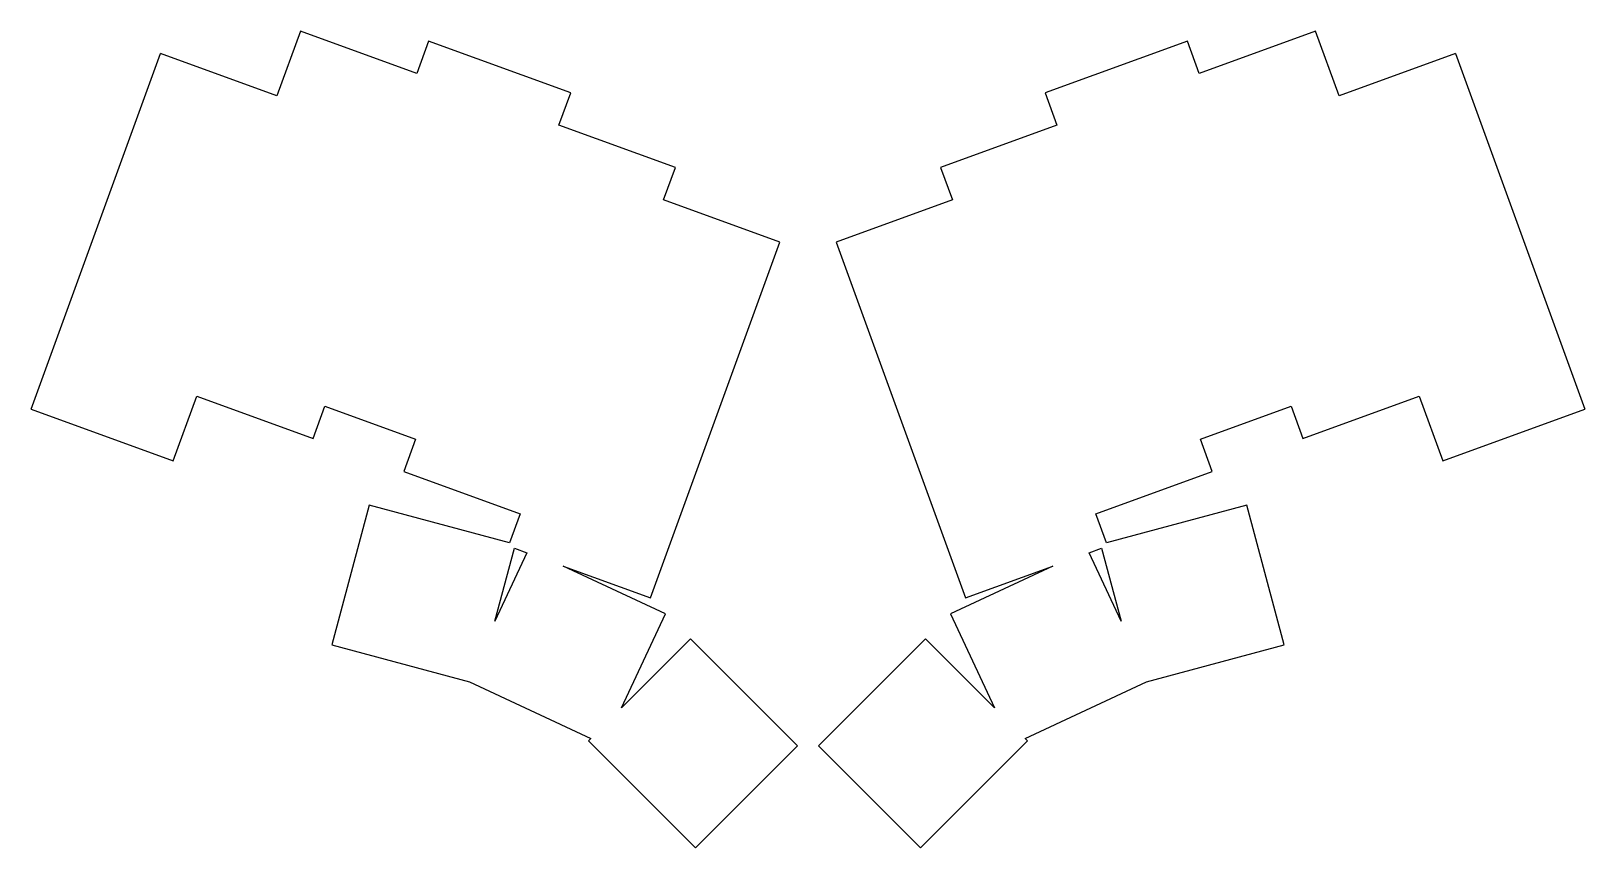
# Model space of a CAD drawing. Header units: millimetres. Extents: x 46 to 272, y -198 to -79.
import ezdxf

# ---------------------------------------------------------------- set-up
doc = ezdxf.new("R2010")
doc.units = ezdxf.units.MM

msp = doc.modelspace()

# ---------------------------------------------------------------- linework, layer by layer
for p, q in [((84.99, -79.35), (81.56, -88.75)), ((101.9, -85.51), (84.99, -79.35)), ((103.61, -80.81), (101.9, -85.51)), ((124.28, -88.33), (103.61, -80.81)), ((213.92, -80.81), (193.24, -88.33)), ((215.63, -85.51), (213.92, -80.81)), ((232.54, -79.35), (215.63, -85.51)), ((235.96, -88.75), (232.54, -79.35)), ((45.84, -134.28), (64.65, -82.59)), ((81.56, -88.75), (64.65, -82.59)), ((252.88, -82.59), (235.96, -88.75)), ((252.88, -82.59), (271.69, -134.28)), ((122.57, -93.03), (124.28, -88.33)), ((193.24, -88.33), (194.95, -93.03)), ((139.49, -99.19), (122.57, -93.03)), ((194.95, -93.03), (178.04, -99.19)), ((137.78, -103.89), (139.49, -99.19)), ((178.04, -99.19), (179.75, -103.89)), ((154.69, -110.04), (137.78, -103.89)), ((179.75, -103.89), (162.84, -110.04)), ((135.88, -161.73), (154.69, -110.04)), ((162.84, -110.04), (181.65, -161.73)), ((66.51, -141.8), (69.93, -132.4)), ((69.93, -132.4), (86.85, -138.56)), ((230.68, -138.56), (247.59, -132.4)), ((247.59, -132.4), (251.02, -141.8)), ((45.84, -134.28), (66.51, -141.8)), ((86.85, -138.56), (88.56, -133.86)), ((88.56, -133.86), (101.71, -138.65)), ((215.81, -138.65), (228.97, -133.86)), ((228.97, -133.86), (230.68, -138.56)), ((251.02, -141.8), (271.69, -134.28)), ((101.71, -138.65), (100, -143.35)), ((217.52, -143.35), (215.81, -138.65)), ((100, -143.35), (116.92, -149.5)), ((200.61, -149.5), (217.52, -143.35)), ((94.98, -148.28), (89.54, -168.57)), ((115.37, -153.75), (94.98, -148.28)), ((222.55, -148.28), (202.15, -153.75)), ((227.98, -168.57), (222.55, -148.28)), ((116.92, -149.5), (115.37, -153.75)), ((202.15, -153.75), (200.61, -149.5)), ((113.24, -165.12), (116.08, -154.52)), ((117.88, -155.18), (113.24, -165.12)), ((116.08, -154.52), (117.88, -155.18)), ((199.65, -155.18), (201.44, -154.52)), ((204.28, -165.12), (199.65, -155.18)), ((201.44, -154.52), (204.28, -165.12)), ((123.16, -157.1), (135.88, -161.73)), ((138.03, -164.03), (123.16, -157.1)), ((194.37, -157.1), (179.5, -164.03)), ((181.65, -161.73), (194.37, -157.1)), ((131.64, -177.73), (138.03, -164.03)), ((179.5, -164.03), (185.89, -177.73)), ((89.54, -168.57), (109.58, -173.93)), ((141.7, -167.67), (131.64, -177.73)), ((157.26, -183.22), (141.7, -167.67)), ((175.83, -167.67), (160.27, -183.22)), ((185.89, -177.73), (175.83, -167.67)), ((207.95, -173.93), (227.98, -168.57)), ((109.58, -173.93), (127.21, -182.16)), ((190.32, -182.16), (207.95, -173.93)), ((127.21, -182.16), (126.85, -182.52)), ((126.85, -182.52), (142.41, -198.07)), ((175.12, -198.07), (190.68, -182.52)), ((190.68, -182.52), (190.32, -182.16)), ((142.41, -198.07), (157.26, -183.22)), ((160.27, -183.22), (175.12, -198.07))]:
    msp.add_line(p, q)

doc.saveas('drawing.dxf')
